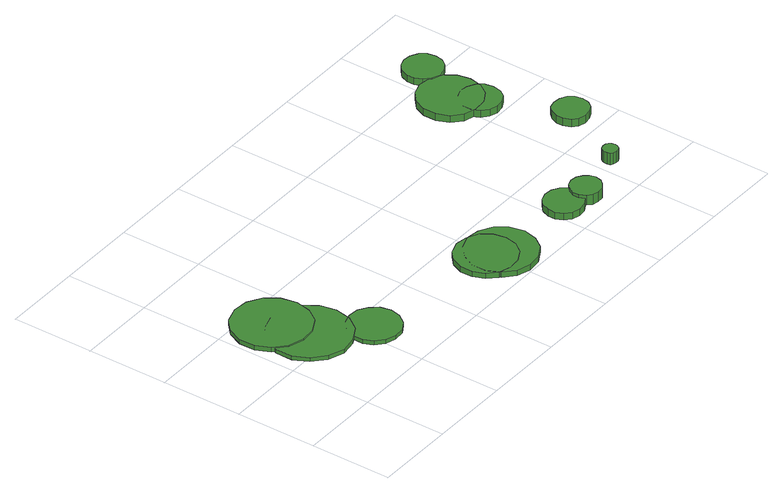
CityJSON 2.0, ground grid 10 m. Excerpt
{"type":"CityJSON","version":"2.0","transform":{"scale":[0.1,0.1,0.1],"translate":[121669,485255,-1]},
"CityObjects":{
"tree1":{"type":"SolitaryVegetationObject","attributes":{"function":"something"}},
"tree2":{"type":"SolitaryVegetationObject","attributes":{"function":"something"},"geometry":[{"type":"MultiSurface","lod":"1","boundaries":[[[0,1,2,3,4,5,6,7,8,9,10,11,12,13,14]],[[15,16,17,18,19,20,21,22,23,24,25,26,27,28,29]],[[0,29,28,1]],[[1,28,27,2]],[[2,27,26,3]],[[3,26,25,4]],[[4,25,24,5]],[[5,24,23,6]],[[6,23,22,7]],[[7,22,21,8]],[[8,21,20,9]],[[9,20,19,10]],[[10,19,18,11]],[[11,18,17,12]],[[12,17,16,13]],[[13,16,15,14]],[[14,15,29,0]]]}]},
"tree3":{"type":"SolitaryVegetationObject","attributes":{"function":"something"},"geometry":[{"type":"MultiSurface","lod":"1","boundaries":[[[30,31,32,33,34,35,36,37,38,39,40,41,42,43,44]],[[45,46,47,48,49,50,51,52,53,54,55,56,57,58,59]],[[30,59,58,31]],[[31,58,57,32]],[[32,57,56,33]],[[33,56,55,34]],[[34,55,54,35]],[[35,54,53,36]],[[36,53,52,37]],[[37,52,51,38]],[[38,51,50,39]],[[39,50,49,40]],[[40,49,48,41]],[[41,48,47,42]],[[42,47,46,43]],[[43,46,45,44]],[[44,45,59,30]]]}]},
"tree4":{"type":"SolitaryVegetationObject","attributes":{"function":"something"}},
"tree5":{"type":"SolitaryVegetationObject","attributes":{"function":"something"},"geometry":[{"type":"MultiSurface","lod":"1","boundaries":[[[60,61,62,63,64,65,66,67,68,69,70,71,72,73,74]],[[75,76,77,78,79,80,81,82,83,84,85,86,87,88,89]],[[60,89,88,61]],[[61,88,87,62]],[[62,87,86,63]],[[63,86,85,64]],[[64,85,84,65]],[[65,84,83,66]],[[66,83,82,67]],[[67,82,81,68]],[[68,81,80,69]],[[69,80,79,70]],[[70,79,78,71]],[[71,78,77,72]],[[72,77,76,73]],[[73,76,75,74]],[[74,75,89,60]]]}]},
"tree6":{"type":"SolitaryVegetationObject","attributes":{"function":"something"}},
"tree7":{"type":"SolitaryVegetationObject","attributes":{"function":"something"}},
"tree8":{"type":"SolitaryVegetationObject","attributes":{"function":"something"},"geometry":[{"type":"MultiSurface","lod":"1","boundaries":[[[90,91,92,93,94,95,96,97,98,99,100,101,102,103,104]],[[105,106,107,108,109,110,111,112,113,114,115,116,117,118,119]],[[90,119,118,91]],[[91,118,117,92]],[[92,117,116,93]],[[93,116,115,94]],[[94,115,114,95]],[[95,114,113,96]],[[96,113,112,97]],[[97,112,111,98]],[[98,111,110,99]],[[99,110,109,100]],[[100,109,108,101]],[[101,108,107,102]],[[102,107,106,103]],[[103,106,105,104]],[[104,105,119,90]]]}]},
"tree9":{"type":"SolitaryVegetationObject","attributes":{"function":"something"},"geometry":[{"type":"MultiSurface","lod":"1","boundaries":[[[120,121,122,123,124,125,126,127,128,129,130,131,132,133,134]],[[135,136,137,138,139,140,141,142,143,144,145,146,147,148,149]],[[120,149,148,121]],[[121,148,147,122]],[[122,147,146,123]],[[123,146,145,124]],[[124,145,144,125]],[[125,144,143,126]],[[126,143,142,127]],[[127,142,141,128]],[[128,141,140,129]],[[129,140,139,130]],[[130,139,138,131]],[[131,138,137,132]],[[132,137,136,133]],[[133,136,135,134]],[[134,135,149,120]]]}]},
"tree10":{"type":"SolitaryVegetationObject","attributes":{"function":"something"}},
"tree11":{"type":"SolitaryVegetationObject","attributes":{"function":"something"},"geometry":[{"type":"MultiSurface","lod":"1","boundaries":[[[150,151,152,153,154,155,156,157,158,159,160,161,162,163,164]],[[165,166,167,168,169,170,171,172,173,174,175,176,177,178,179]],[[150,179,178,151]],[[151,178,177,152]],[[152,177,176,153]],[[153,176,175,154]],[[154,175,174,155]],[[155,174,173,156]],[[156,173,172,157]],[[157,172,171,158]],[[158,171,170,159]],[[159,170,169,160]],[[160,169,168,161]],[[161,168,167,162]],[[162,167,166,163]],[[163,166,165,164]],[[164,165,179,150]]]}]},
"tree12":{"type":"SolitaryVegetationObject","attributes":{"function":"something"},"geometry":[{"type":"MultiSurface","lod":"1","boundaries":[[[180,181,182,183,184,185,186,187,188,189,190,191,192,193,194]],[[195,196,197,198,199,200,201,202,203,204,205,206,207,208,209]],[[180,209,208,181]],[[181,208,207,182]],[[182,207,206,183]],[[183,206,205,184]],[[184,205,204,185]],[[185,204,203,186]],[[186,203,202,187]],[[187,202,201,188]],[[188,201,200,189]],[[189,200,199,190]],[[190,199,198,191]],[[191,198,197,192]],[[192,197,196,193]],[[193,196,195,194]],[[194,195,209,180]]]}]},
"tree13":{"type":"SolitaryVegetationObject","attributes":{"function":"something"}},
"tree14":{"type":"SolitaryVegetationObject","attributes":{"function":"something"}},
"tree15":{"type":"SolitaryVegetationObject","attributes":{"function":"something"}},
"tree16":{"type":"SolitaryVegetationObject","attributes":{"function":"something"},"geometry":[{"type":"MultiSurface","lod":"1","boundaries":[[[210,211,212,213,214,215,216,217,218,219,220,221,222,223,224]],[[225,226,227,228,229,230,231,232,233,234,235,236,237,238,239]],[[210,239,238,211]],[[211,238,237,212]],[[212,237,236,213]],[[213,236,235,214]],[[214,235,234,215]],[[215,234,233,216]],[[216,233,232,217]],[[217,232,231,218]],[[218,231,230,219]],[[219,230,229,220]],[[220,229,228,221]],[[221,228,227,222]],[[222,227,226,223]],[[223,226,225,224]],[[224,225,239,210]]]}]},
"tree17":{"type":"SolitaryVegetationObject","attributes":{"function":"something"}},
"tree18":{"type":"SolitaryVegetationObject","attributes":{"function":"something"},"geometry":[{"type":"MultiSurface","lod":"1","boundaries":[[[240,241,242,243,244,245,246,247,248,249,250,251,252,253,254]],[[255,256,257,258,259,260,261,262,263,264,265,266,267,268,269]],[[240,269,268,241]],[[241,268,267,242]],[[242,267,266,243]],[[243,266,265,244]],[[244,265,264,245]],[[245,264,263,246]],[[246,263,262,247]],[[247,262,261,248]],[[248,261,260,249]],[[249,260,259,250]],[[250,259,258,251]],[[251,258,257,252]],[[252,257,256,253]],[[253,256,255,254]],[[254,255,269,240]]]}]},
"tree19":{"type":"SolitaryVegetationObject","attributes":{"function":"something"},"geometry":[{"type":"MultiSurface","lod":"1","boundaries":[[[270,271,272,273,274,275,276,277,278,279,280,281,282,283,284]],[[285,286,287,288,289,290,291,292,293,294,295,296,297,298,299]],[[270,299,298,271]],[[271,298,297,272]],[[272,297,296,273]],[[273,296,295,274]],[[274,295,294,275]],[[275,294,293,276]],[[276,293,292,277]],[[277,292,291,278]],[[278,291,290,279]],[[279,290,289,280]],[[280,289,288,281]],[[281,288,287,282]],[[282,287,286,283]],[[283,286,285,284]],[[284,285,299,270]]]}]},
"tree20":{"type":"SolitaryVegetationObject","attributes":{"function":"something"},"geometry":[{"type":"MultiSurface","lod":"1","boundaries":[[[300,301,302,303,304,305,306,307,308,309,310,311,312,313,314]],[[315,316,317,318,319,320,321,322,323,324,325,326,327,328,329]],[[300,329,328,301]],[[301,328,327,302]],[[302,327,326,303]],[[303,326,325,304]],[[304,325,324,305]],[[305,324,323,306]],[[306,323,322,307]],[[307,322,321,308]],[[308,321,320,309]],[[309,320,319,310]],[[310,319,318,311]],[[311,318,317,312]],[[312,317,316,313]],[[313,316,315,314]],[[314,315,329,300]]]}]},
"tree21":{"type":"SolitaryVegetationObject","attributes":{"function":"something"},"geometry":[{"type":"MultiSurface","lod":"1","boundaries":[[[330,331,332,333,334,335,336,337,338,339,340,341,342,343,344]],[[345,346,347,348,349,350,351,352,353,354,355,356,357,358,359]],[[330,359,358,331]],[[331,358,357,332]],[[332,357,356,333]],[[333,356,355,334]],[[334,355,354,335]],[[335,354,353,336]],[[336,353,352,337]],[[337,352,351,338]],[[338,351,350,339]],[[339,350,349,340]],[[340,349,348,341]],[[341,348,347,342]],[[342,347,346,343]],[[343,346,345,344]],[[344,345,359,330]]]}]}
},
"vertices":[
[114,125,5],[110,145,5],[98,162,5],[80,172,5],[60,174,5],[40,168,5],[25,154,5],[16,135,5],[16,114,5],[25,96,5],[40,82,5],[60,75,5],[80,78,5],[98,88,5],[110,105,5],[110,105,0],[98,88,0],[80,78,0],[60,75,0],[40,82,0],[25,96,0],[16,114,0],[16,135,0],[25,154,0],[40,168,0],[60,174,0],[80,172,0],[98,162,0],[110,145,0],[114,125,0],
[99,167,6],[95,186,6],[84,202,6],[67,212,6],[48,214,6],[29,208,6],[15,195,6],[7,177,6],[7,157,6],[15,140,6],[29,127,6],[48,121,6],[67,123,6],[84,132,6],[95,148,6],[95,148,0],[84,132,0],[67,123,0],[48,121,0],[29,127,0],[15,140,0],[7,157,0],[7,177,0],[15,195,0],[29,208,0],[48,214,0],[67,212,0],[84,202,0],[95,186,0],[99,167,0],
[149,77,5],[146,90,5],[138,100,5],[127,107,5],[114,108,5],[101,104,5],[91,95,5],[86,83,5],[86,70,5],[91,58,5],[101,49,5],[114,45,5],[127,46,5],[138,53,5],[146,64,5],[146,64,0],[138,53,0],[127,46,0],[114,45,0],[101,49,0],[91,58,0],[86,70,0],[86,83,0],[91,95,0],[101,104,0],[114,108,0],[127,107,0],[138,100,0],[146,90,0],[149,77,0],
[329,54,7],[326,69,7],[317,82,7],[303,89,7],[288,91,7],[273,86,7],[262,76,7],[256,62,7],[256,47,7],[262,33,7],[273,22,7],[288,18,7],[303,19,7],[317,27,7],[326,39,7],[326,39,0],[317,27,0],[303,19,0],[288,18,0],[273,22,0],[262,33,0],[256,47,0],[256,62,0],[262,76,0],[273,86,0],[288,91,0],[303,89,0],[317,82,0],[326,69,0],[329,54,0],
[351,45,7],[347,63,7],[337,77,7],[321,86,7],[304,88,7],[287,82,7],[274,70,7],[266,54,7],[266,36,7],[274,20,7],[287,8,7],[304,3,7],[321,5,7],[337,14,7],[347,28,7],[347,28,0],[337,14,0],[321,5,0],[304,3,0],[287,8,0],[274,20,0],[266,36,0],[266,54,0],[274,70,0],[287,82,0],[304,88,0],[321,86,0],[337,77,0],[347,63,0],[351,45,0],
[443,42,9],[441,52,9],[435,60,9],[427,65,9],[417,66,9],[407,63,9],[400,56,9],[396,47,9],[396,37,9],[400,28,9],[407,22,9],[417,19,9],[427,20,9],[435,25,9],[441,33,9],[441,33,0],[435,25,0],[427,20,0],[417,19,0],[407,22,0],[400,28,0],[396,37,0],[396,47,0],[400,56,0],[407,63,0],[417,66,0],[427,65,0],[435,60,0],[441,52,0],[443,42,0],
[471,37,13],[469,44,13],[464,50,13],[458,54,13],[450,55,13],[442,53,13],[437,48,13],[433,40,13],[433,33,13],[437,25,13],[442,20,13],[450,18,13],[458,19,13],[464,23,13],[469,29,13],[469,29,0],[464,23,0],[458,19,0],[450,18,0],[442,20,0],[437,25,0],[433,33,0],[433,40,0],[437,48,0],[442,53,0],[450,55,0],[458,54,0],[464,50,0],[469,44,0],[471,37,0],
[530,54,15],[529,58,15],[527,61,15],[524,63,15],[520,63,15],[516,62,15],[513,59,15],[512,56,15],[512,52,15],[513,48,15],[516,46,15],[520,45,15],[524,45,15],[527,47,15],[529,50,15],[529,50,0],[527,47,0],[524,45,0],[520,45,0],[516,46,0],[513,48,0],[512,52,0],[512,56,0],[513,59,0],[516,62,0],[520,63,0],[524,63,0],[527,61,0],[529,58,0],[530,54,0],
[543,258,9],[540,273,9],[531,286,9],[517,294,9],[501,296,9],[486,291,9],[474,280,9],[468,266,9],[468,250,9],[474,235,9],[486,224,9],[501,220,9],[517,221,9],[531,229,9],[540,242,9],[540,242,0],[531,229,0],[517,221,0],[501,220,0],[486,224,0],[474,235,0],[468,250,0],[468,266,0],[474,280,0],[486,291,0],[501,296,0],[517,294,0],[531,286,0],[540,273,0],[543,258,0],
[546,229,9],[544,239,9],[538,247,9],[529,252,9],[519,254,9],[509,250,9],[501,243,9],[497,234,9],[497,223,9],[501,214,9],[509,207,9],[519,204,9],[529,205,9],[538,210,9],[544,218,9],[544,218,0],[538,210,0],[529,205,0],[519,204,0],[509,207,0],[501,214,0],[497,223,0],[497,234,0],[501,243,0],[509,250,0],[519,254,0],[529,252,0],[538,247,0],[544,239,0],[546,229,0],
[584,137,10],[582,146,10],[577,153,10],[569,157,10],[560,158,10],[551,156,10],[545,150,10],[541,141,10],[541,133,10],[545,124,10],[551,118,10],[560,116,10],[569,117,10],[577,121,10],[582,128,10],[582,128,0],[577,121,0],[569,117,0],[560,116,0],[551,118,0],[545,124,0],[541,133,0],[541,141,0],[545,150,0],[551,156,0],[560,158,0],[569,157,0],[577,153,0],[582,146,0],[584,137,0],
[554,312,10],[552,322,10],[546,330,10],[537,335,10],[527,336,10],[518,333,10],[511,326,10],[507,317,10],[507,307,10],[511,298,10],[518,291,10],[527,288,10],[537,289,10],[546,294,10],[552,302,10],[552,302,1],[546,294,1],[537,289,1],[527,288,1],[518,291,1],[511,298,1],[507,307,1],[507,317,1],[511,326,1],[518,333,1],[527,336,1],[537,335,1],[546,330,1],[552,322,1],[554,312,1]
]}
